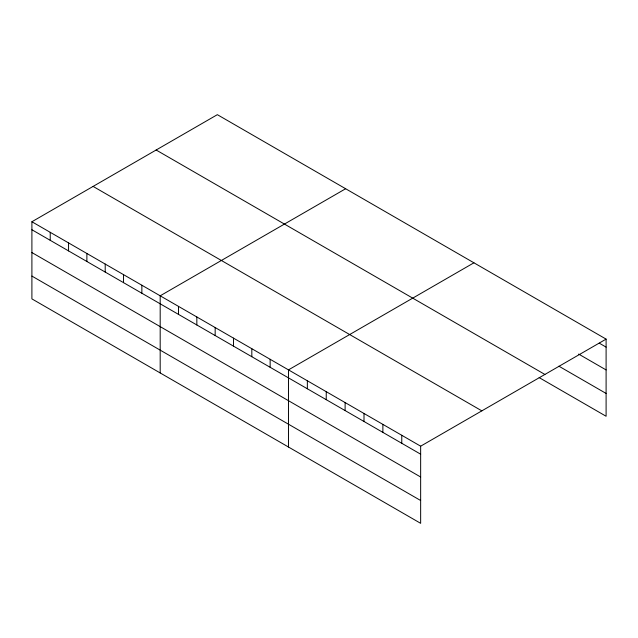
<?xml version="1.0" encoding="UTF-8"?>
<svg xmlns="http://www.w3.org/2000/svg" width="638" height="638" viewBox="0 0 638 638"><rect width="100%" height="100%" fill="white"/><g stroke="black" fill="none" stroke-linecap="round" stroke-linejoin="round"><path stroke-width="0.96" d="M539.158 377.6L606.1 416.255L606.1 339.113L217.351 114.673L31.9 221.745L31.9 298.887L420.649 523.327L420.649 446.185L31.9 221.745M345.636 188.744L160.186 295.809L160.186 372.951M473.922 262.808L288.472 369.88L288.472 447.015M420.649 446.185L606.1 339.113M599.234 343.148L606.1 347.112M578.634 354.074L606.1 369.928M558.896 366.188L606.1 393.439M156.15 150.01L544.9 374.45M93.1 186.416L481.85 410.856M31.9 229.744L420.649 454.184M31.9 252.56L420.649 477.001M31.9 276.071L420.649 500.511M401.765 435.283L401.765 443.282M382.88 424.382L382.88 432.381M364.003 413.48L364.003 421.479M345.118 402.578L345.118 410.577M326.241 391.676L326.241 399.675M307.356 380.774L307.356 388.773M270.145 359.298L270.145 367.297M251.819 348.715L251.819 356.714M233.492 338.132L233.492 346.131M215.166 327.557L215.166 335.556M196.839 316.974L196.839 324.973M178.512 306.392L178.512 314.39M141.859 285.234L141.859 293.233M123.533 274.651L123.533 282.65M105.206 264.068L105.206 272.067M86.88 253.485L86.88 261.484M68.553 242.911L68.553 250.909M50.227 232.328L50.227 240.327"/></g></svg>
